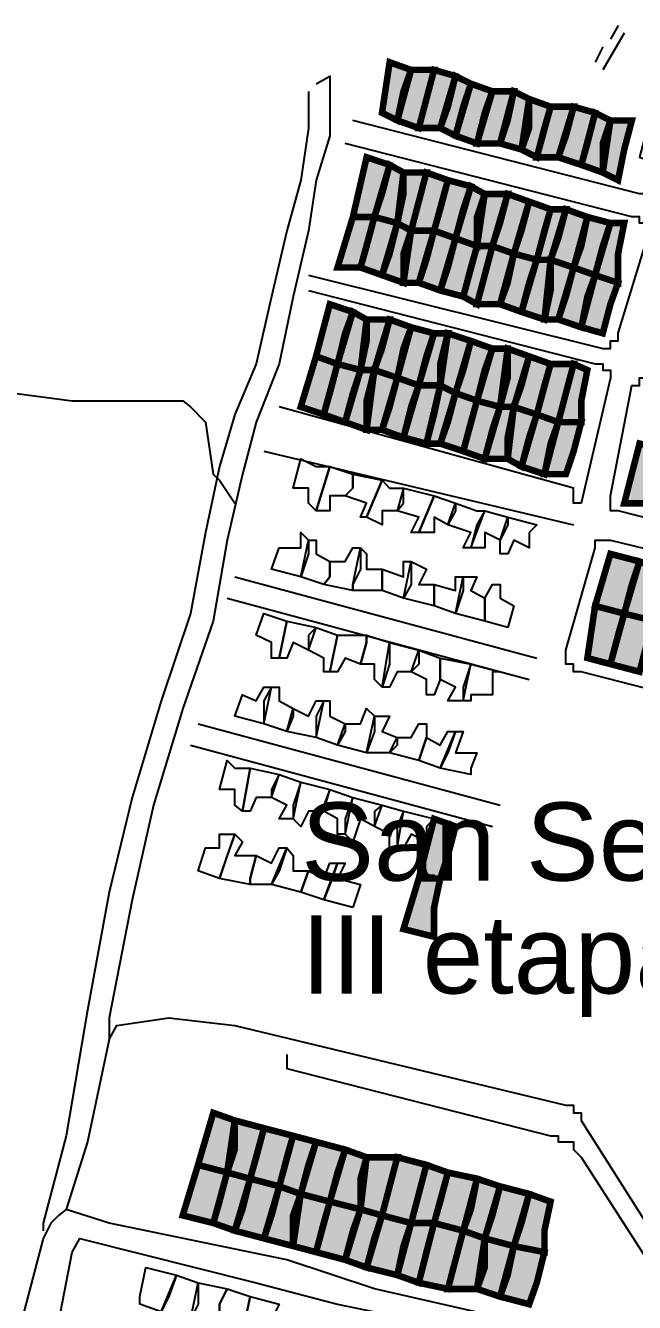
# Model space of a CAD drawing. Header units: millimetres. Extents: x -3588 to 75209, y -3737 to 38254.
# Drawn here: x 6299.4 to 6411.6, y 6677.6 to 6912.9 of the extents above; entities that cross this region are included whole.
import ezdxf

# ---------------------------------------------------------------- set-up
doc = ezdxf.new("R2010")
doc.units = ezdxf.units.MM
for name, color, linetype in [('H', 250, 'Continuous'), ('P', 253, 'Continuous'), ('T', 7, 'Continuous')]:
    doc.layers.add(name, color=color, linetype=linetype)

msp = doc.modelspace()

# ---------------------------------------------------------------- hatches: boundary and pattern name
at = {"layer": 'H', "linetype": 'Continuous'}
for points in [[(6370.722, 6904.75), (6367.889, 6895.147), (6365.073, 6896.556), (6366.481, 6906.158), (6370.722, 6904.75), (6370.722, 6904.75)], [(6374.659, 6904.75), (6371.842, 6894.027), (6367.889, 6895.147), (6370.722, 6904.75), (6374.659, 6904.75), (6374.659, 6904.75)], [(6378.612, 6903.341), (6376.083, 6894.027), (6371.842, 6894.027), (6374.659, 6904.75), (6378.612, 6903.341), (6378.612, 6903.341)], [(6381.445, 6901.917), (6378.612, 6892.603), (6376.083, 6894.027), (6378.612, 6903.341), (6381.445, 6901.917), (6381.445, 6901.917)], [(6385.397, 6900.797), (6382.853, 6891.195), (6378.612, 6892.603), (6381.445, 6901.917), (6385.397, 6900.797), (6385.397, 6900.797)], [(6389.622, 6900.797), (6386.806, 6891.195), (6382.853, 6891.195), (6385.397, 6900.797), (6389.622, 6900.797), (6389.622, 6900.797)], [(6392.167, 6899.388), (6391.047, 6889.786), (6386.806, 6891.195), (6389.622, 6900.797), (6392.167, 6899.388), (6392.167, 6899.388)], [(6396.408, 6897.964), (6393.575, 6888.378), (6391.047, 6889.786), (6392.167, 6899.388), (6396.408, 6897.964), (6396.408, 6897.964)], [(6400.361, 6897.964), (6397.816, 6888.378), (6393.575, 6888.378), (6396.408, 6897.964), (6400.361, 6897.964), (6400.361, 6897.964)], [(6404.586, 6896.556), (6401.769, 6887.242), (6397.816, 6888.378), (6400.361, 6897.964), (6404.586, 6896.556), (6404.586, 6896.556)], [(6407.13, 6895.147), (6405.722, 6885.833), (6401.769, 6887.242), (6404.586, 6896.556), (6407.13, 6895.147), (6407.13, 6895.147)], [(6411.371, 6895.147), (6408.539, 6884.425), (6405.722, 6885.833), (6407.13, 6895.147), (6411.371, 6895.147), (6411.371, 6895.147)], [(6366.481, 6887.242), (6363.936, 6877.639), (6359.711, 6877.639), (6362.528, 6888.378), (6366.481, 6887.242), (6366.481, 6887.242)], [(6369.298, 6885.833), (6367.889, 6876.231), (6363.936, 6877.639), (6366.481, 6887.242), (6369.298, 6885.833), (6369.298, 6885.833)], [(6373.251, 6885.833), (6370.722, 6874.823), (6367.889, 6876.231), (6369.298, 6885.833), (6373.251, 6885.833), (6373.251, 6885.833)], [(6377.492, 6884.425), (6374.659, 6874.823), (6370.722, 6874.823), (6373.251, 6885.833), (6377.492, 6884.425), (6377.492, 6884.425)], [(6381.445, 6883.017), (6378.612, 6873.703), (6374.659, 6874.823), (6377.492, 6884.425), (6381.445, 6883.017), (6381.445, 6883.017)], [(6384.261, 6881.592), (6382.853, 6872.278), (6378.612, 6873.703), (6381.445, 6883.017), (6384.261, 6881.592), (6384.261, 6881.592)], [(6388.214, 6881.592), (6385.397, 6872.278), (6382.853, 6872.278), (6384.261, 6881.592), (6388.214, 6881.592), (6388.214, 6881.592)], [(6392.167, 6880.472), (6389.622, 6870.87), (6385.397, 6872.278), (6388.214, 6881.592), (6392.167, 6880.472), (6392.167, 6880.472)], [(6396.408, 6879.064), (6393.575, 6869.462), (6389.622, 6870.87), (6392.167, 6880.472), (6396.408, 6879.064), (6396.408, 6879.064)], [(6398.937, 6879.064), (6396.408, 6869.462), (6393.575, 6869.462), (6396.408, 6879.064), (6398.937, 6879.064), (6398.937, 6879.064)], [(6403.178, 6877.639), (6400.361, 6868.053), (6396.408, 6869.462), (6398.937, 6879.064), (6403.178, 6877.639), (6403.178, 6877.639)], [(6363.936, 6877.639), (6361.12, 6868.053), (6357.167, 6868.053), (6359.711, 6877.639), (6363.936, 6877.639), (6363.936, 6877.639)], [(6367.889, 6876.231), (6365.073, 6866.917), (6361.12, 6868.053), (6363.936, 6877.639), (6367.889, 6876.231), (6367.889, 6876.231)], [(6370.722, 6874.823), (6369.298, 6865.509), (6365.073, 6866.917), (6367.889, 6876.231), (6370.722, 6874.823), (6370.722, 6874.823)], [(6407.13, 6876.231), (6404.586, 6866.917), (6400.361, 6868.053), (6403.178, 6877.639), (6407.13, 6876.231), (6407.13, 6876.231)], [(6409.947, 6876.231), (6408.539, 6865.509), (6404.586, 6866.917), (6407.13, 6876.231), (6409.947, 6876.231), (6409.947, 6876.231)], [(6374.659, 6874.823), (6371.842, 6865.509), (6369.298, 6865.509), (6370.722, 6874.823), (6374.659, 6874.823), (6374.659, 6874.823)], [(6378.612, 6873.703), (6376.083, 6864.1), (6371.842, 6865.509), (6374.659, 6874.823), (6378.612, 6873.703), (6378.612, 6873.703)], [(6382.853, 6872.278), (6380.036, 6862.692), (6376.083, 6864.1), (6378.612, 6873.703), (6382.853, 6872.278), (6382.853, 6872.278)], [(6385.397, 6872.278), (6382.853, 6861.268), (6380.036, 6862.692), (6382.853, 6872.278), (6385.397, 6872.278), (6385.397, 6872.278)], [(6389.622, 6870.87), (6386.806, 6861.268), (6382.853, 6861.268), (6385.397, 6872.278), (6389.622, 6870.87), (6389.622, 6870.87)], [(6393.575, 6869.462), (6391.047, 6860.147), (6386.806, 6861.268), (6389.622, 6870.87), (6393.575, 6869.462), (6393.575, 6869.462)], [(6396.408, 6869.462), (6394.984, 6858.739), (6391.047, 6860.147), (6393.575, 6869.462), (6396.408, 6869.462), (6396.408, 6869.462)], [(6400.361, 6868.053), (6397.816, 6858.739), (6394.984, 6858.739), (6396.408, 6869.462), (6400.361, 6868.053), (6400.361, 6868.053)], [(6404.586, 6866.917), (6401.769, 6857.315), (6397.816, 6858.739), (6400.361, 6868.053), (6404.586, 6866.917), (6404.586, 6866.917)], [(6408.539, 6865.509), (6405.722, 6855.906), (6401.769, 6857.315), (6404.586, 6866.917), (6408.539, 6865.509), (6408.539, 6865.509)], [(6359.711, 6860.147), (6357.167, 6850.545), (6352.926, 6851.953), (6355.759, 6861.268), (6359.711, 6860.147), (6359.711, 6860.147)], [(6362.528, 6858.739), (6361.12, 6849.137), (6357.167, 6850.545), (6359.711, 6860.147), (6362.528, 6858.739), (6362.528, 6858.739)], [(6366.481, 6858.739), (6363.936, 6849.137), (6361.12, 6849.137), (6362.528, 6858.739), (6366.481, 6858.739), (6366.481, 6858.739)], [(6370.722, 6857.315), (6367.889, 6847.728), (6363.936, 6849.137), (6366.481, 6858.739), (6370.722, 6857.315), (6370.722, 6857.315)], [(6374.659, 6855.906), (6371.842, 6846.592), (6367.889, 6847.728), (6370.722, 6857.315), (6374.659, 6855.906), (6374.659, 6855.906)], [(6377.492, 6855.906), (6376.083, 6846.592), (6371.842, 6846.592), (6374.659, 6855.906), (6377.492, 6855.906), (6377.492, 6855.906)], [(6381.445, 6854.498), (6378.612, 6845.184), (6376.083, 6846.592), (6377.492, 6855.906), (6381.445, 6854.498), (6381.445, 6854.498)], [(6385.397, 6853.378), (6382.853, 6843.776), (6378.612, 6845.184), (6381.445, 6854.498), (6385.397, 6853.378), (6385.397, 6853.378)], [(6357.167, 6850.545), (6354.334, 6840.943), (6350.397, 6842.367), (6352.926, 6851.953), (6357.167, 6850.545), (6357.167, 6850.545)], [(6388.214, 6853.378), (6386.806, 6842.367), (6382.853, 6843.776), (6385.397, 6853.378), (6388.214, 6853.378), (6388.214, 6853.378)], [(6392.167, 6851.953), (6389.622, 6842.367), (6386.806, 6842.367), (6388.214, 6853.378), (6392.167, 6851.953), (6392.167, 6851.953)], [(6396.408, 6850.545), (6393.575, 6840.943), (6389.622, 6842.367), (6392.167, 6851.953), (6396.408, 6850.545), (6396.408, 6850.545)], [(6361.12, 6849.137), (6358.287, 6839.823), (6354.334, 6840.943), (6357.167, 6850.545), (6361.12, 6849.137), (6361.12, 6849.137)], [(6400.361, 6850.545), (6397.816, 6839.823), (6393.575, 6840.943), (6396.408, 6850.545), (6400.361, 6850.545), (6400.361, 6850.545)], [(6403.178, 6849.137), (6401.769, 6839.823), (6397.816, 6839.823), (6400.361, 6850.545), (6403.178, 6849.137), (6403.178, 6849.137)], [(6363.936, 6849.137), (6362.528, 6838.414), (6358.287, 6839.823), (6361.12, 6849.137), (6363.936, 6849.137), (6363.936, 6849.137)], [(6367.889, 6847.728), (6365.073, 6838.414), (6362.528, 6838.414), (6363.936, 6849.137), (6367.889, 6847.728), (6367.889, 6847.728)], [(6371.842, 6846.592), (6369.298, 6836.99), (6365.073, 6838.414), (6367.889, 6847.728), (6371.842, 6846.592), (6371.842, 6846.592)], [(6376.083, 6846.592), (6373.251, 6835.582), (6369.298, 6836.99), (6371.842, 6846.592), (6376.083, 6846.592), (6376.083, 6846.592)], [(6378.612, 6845.184), (6376.083, 6835.582), (6373.251, 6835.582), (6376.083, 6846.592), (6378.612, 6845.184), (6378.612, 6845.184)], [(6382.853, 6843.776), (6380.036, 6834.173), (6376.083, 6835.582), (6378.612, 6845.184), (6382.853, 6843.776), (6382.853, 6843.776)], [(6386.806, 6842.367), (6384.261, 6833.053), (6380.036, 6834.173), (6382.853, 6843.776), (6386.806, 6842.367), (6386.806, 6842.367)], [(6389.622, 6842.367), (6388.214, 6833.053), (6384.261, 6833.053), (6386.806, 6842.367), (6389.622, 6842.367), (6389.622, 6842.367)], [(6393.575, 6840.943), (6391.047, 6831.629), (6388.214, 6833.053), (6389.622, 6842.367), (6393.575, 6840.943), (6393.575, 6840.943)], [(6397.816, 6839.823), (6394.984, 6830.22), (6391.047, 6831.629), (6393.575, 6840.943), (6397.816, 6839.823), (6397.816, 6839.823)], [(6401.769, 6839.823), (6398.937, 6830.22), (6394.984, 6830.22), (6397.816, 6839.823), (6401.769, 6839.823), (6401.769, 6839.823)], [(6418.141, 6834.173), (6415.308, 6824.859), (6409.947, 6824.859), (6412.492, 6835.582), (6418.141, 6834.173), (6418.141, 6834.173)], [(6412.492, 6813.849), (6409.947, 6804.534), (6404.586, 6805.943), (6407.13, 6815.257), (6412.492, 6813.849), (6412.492, 6813.849)], [(6416.733, 6812.728), (6415.308, 6803.126), (6409.947, 6804.534), (6412.492, 6813.849), (6416.733, 6812.728), (6416.733, 6812.728)], [(6409.947, 6804.534), (6407.13, 6794.932), (6403.178, 6796.341), (6404.586, 6805.943), (6409.947, 6804.534), (6409.947, 6804.534)], [(6415.308, 6803.126), (6412.492, 6793.524), (6407.13, 6794.932), (6409.947, 6804.534), (6415.308, 6803.126), (6415.308, 6803.126)], [(6378.612, 6765.293), (6376.083, 6755.691), (6371.842, 6755.691), (6374.659, 6766.43), (6378.612, 6765.293), (6378.612, 6765.293)], [(6376.083, 6755.691), (6374.659, 6744.969), (6369.298, 6746.105), (6371.842, 6755.691), (6376.083, 6755.691), (6376.083, 6755.691)], [(6337.962, 6711.105), (6336.842, 6701.503), (6331.193, 6702.911), (6334.01, 6712.225), (6337.962, 6711.105), (6337.962, 6711.105)], [(6343.612, 6709.68), (6340.795, 6700.094), (6336.842, 6701.503), (6337.962, 6711.105), (6343.612, 6709.68), (6343.612, 6709.68)], [(6348.973, 6708.272), (6346.156, 6698.67), (6340.795, 6700.094), (6343.612, 6709.68), (6348.973, 6708.272), (6348.973, 6708.272)], [(6352.926, 6706.864), (6350.397, 6697.55), (6346.156, 6698.67), (6348.973, 6708.272), (6352.926, 6706.864), (6352.926, 6706.864)], [(6358.287, 6705.455), (6355.759, 6696.141), (6350.397, 6697.55), (6352.926, 6706.864), (6358.287, 6705.455), (6358.287, 6705.455)], [(6362.528, 6704.319), (6361.12, 6694.717), (6355.759, 6696.141), (6358.287, 6705.455), (6362.528, 6704.319), (6362.528, 6704.319)], [(6367.889, 6704.319), (6365.073, 6693.309), (6361.12, 6694.717), (6362.528, 6704.319), (6367.889, 6704.319), (6367.889, 6704.319)], [(6373.251, 6702.911), (6370.722, 6691.9), (6365.073, 6693.309), (6367.889, 6704.319), (6373.251, 6702.911), (6373.251, 6702.911)], [(6336.842, 6701.503), (6334.01, 6691.9), (6328.648, 6693.309), (6331.193, 6702.911), (6336.842, 6701.503), (6336.842, 6701.503)], [(6340.795, 6700.094), (6337.962, 6690.78), (6334.01, 6691.9), (6336.842, 6701.503), (6340.795, 6700.094), (6340.795, 6700.094)], [(6377.492, 6701.503), (6374.659, 6691.9), (6370.722, 6691.9), (6373.251, 6702.911), (6377.492, 6701.503), (6377.492, 6701.503)], [(6382.853, 6700.094), (6380.036, 6690.78), (6374.659, 6691.9), (6377.492, 6701.503), (6382.853, 6700.094), (6382.853, 6700.094)], [(6346.156, 6698.67), (6343.612, 6689.356), (6337.962, 6690.78), (6340.795, 6700.094), (6346.156, 6698.67), (6346.156, 6698.67)], [(6386.806, 6698.67), (6384.261, 6689.356), (6380.036, 6690.78), (6382.853, 6700.094), (6386.806, 6698.67), (6386.806, 6698.67)], [(6350.397, 6697.55), (6348.973, 6687.947), (6343.612, 6689.356), (6346.156, 6698.67), (6350.397, 6697.55), (6350.397, 6697.55)], [(6355.759, 6696.141), (6352.926, 6686.539), (6348.973, 6687.947), (6350.397, 6697.55), (6355.759, 6696.141), (6355.759, 6696.141)], [(6392.167, 6697.55), (6389.622, 6687.947), (6384.261, 6689.356), (6386.806, 6698.67), (6392.167, 6697.55), (6392.167, 6697.55)], [(6396.408, 6696.141), (6394.984, 6686.539), (6389.622, 6687.947), (6392.167, 6697.55), (6396.408, 6696.141), (6396.408, 6696.141)], [(6361.12, 6694.717), (6358.287, 6685.131), (6352.926, 6686.539), (6355.759, 6696.141), (6361.12, 6694.717), (6361.12, 6694.717)], [(6365.073, 6693.309), (6362.528, 6683.994), (6358.287, 6685.131), (6361.12, 6694.717), (6365.073, 6693.309), (6365.073, 6693.309)], [(6370.722, 6691.9), (6367.889, 6682.586), (6362.528, 6683.994), (6365.073, 6693.309), (6370.722, 6691.9), (6370.722, 6691.9)], [(6374.659, 6691.9), (6371.842, 6681.178), (6367.889, 6682.586), (6370.722, 6691.9), (6374.659, 6691.9), (6374.659, 6691.9)], [(6380.036, 6690.78), (6377.492, 6679.77), (6371.842, 6681.178), (6374.659, 6691.9), (6380.036, 6690.78), (6380.036, 6690.78)], [(6384.261, 6689.356), (6382.853, 6679.77), (6377.492, 6679.77), (6380.036, 6690.78), (6384.261, 6689.356), (6384.261, 6689.356)], [(6389.622, 6687.947), (6386.806, 6678.345), (6382.853, 6679.77), (6384.261, 6689.356), (6389.622, 6687.947), (6389.622, 6687.947)], [(6394.984, 6686.539), (6392.167, 6677.225), (6386.806, 6678.345), (6389.622, 6687.947), (6394.984, 6686.539), (6394.984, 6686.539)]]:
    msp.add_hatch(color=256, dxfattribs=at).paths.add_polyline_path(points)

# ---------------------------------------------------------------- linework, layer by layer
at = {"layer": 'P'}
for points in [[(6409.675, 6911.519), (6405.722, 6904.75)], [(6408.539, 6912.928), (6407.13, 6910.399)], [(6405.722, 6908.975), (6404.314, 6906.158)], [(6352.926, 6902.205), (6355.47, 6903.613), (6355.47, 6899.388), (6355.47, 6892.603), (6352.926, 6884.425), (6351.518, 6875.111), (6348.701, 6862.964), (6346.156, 6850.545), (6341.915, 6839.823), (6339.387, 6830.22), (6336.554, 6818.09), (6334.01, 6803.126), (6328.376, 6787.026), (6323.015, 6769.246), (6319.062, 6751.754), (6314.821, 6730.005), (6314.821, 6726.052)], [(6351.518, 6900.797), (6351.518, 6899.388), (6351.518, 6894.027), (6350.109, 6884.425), (6347.565, 6875.111), (6344.748, 6862.964), (6341.915, 6850.545), (6337.962, 6841.231), (6335.146, 6831.629), (6332.601, 6819.498), (6329.785, 6804.534), (6324.423, 6788.451), (6319.062, 6770.655), (6314.821, 6753.163), (6310.868, 6731.43), (6306.915, 6708.272), (6302.69, 6692.188), (6302.69, 6690.78)], [(6413.9, 6894.027), (6412.492, 6888.65), (6416.445, 6887.242), (6416.445, 6884.425), (6416.445, 6883.289), (6415.308, 6883.289), (6415.308, 6881.88), (6413.9, 6881.88), (6412.492, 6881.88), (6359.711, 6895.436)], [(6351.518, 6866.917), (6405.722, 6853.378), (6407.13, 6853.378), (6407.13, 6854.786), (6408.539, 6854.786), (6408.539, 6856.194), (6413.9, 6873.703), (6413.9, 6875.111), (6413.9, 6876.519), (6412.492, 6876.519), (6412.492, 6877.639), (6411.083, 6877.639), (6358.287, 6891.195)], [(6351.518, 6864.1), (6404.314, 6850.545), (6405.722, 6850.545), (6405.722, 6849.425), (6407.13, 6849.425), (6407.13, 6848.001), (6401.769, 6824.859), (6400.361, 6824.859), (6400.361, 6826.268), (6400.361, 6827.676), (6346.156, 6842.639)], [(6520.885, 6795.22), (6519.477, 6795.22), (6408.539, 6823.451), (6407.13, 6823.451), (6407.13, 6824.859), (6407.13, 6826.268), (6411.083, 6846.592), (6412.492, 6846.592), (6412.492, 6848.001), (6413.9, 6848.001), (6415.308, 6848.001), (6526.262, 6820.906), (6526.262, 6819.498), (6527.67, 6819.498), (6529.079, 6818.09), (6529.079, 6816.665), (6523.718, 6797.765), (6523.718, 6796.341), (6522.309, 6796.341), (6522.309, 6795.22), (6520.885, 6795.22)], [(6285.182, 6846.592), (6297.313, 6845.184), (6308.051, 6843.776), (6328.376, 6843.776), (6329.785, 6842.639), (6332.601, 6839.823), (6334.01, 6830.22), (6335.146, 6829.1), (6337.962, 6824.859)], [(6343.34, 6834.461), (6400.361, 6820.906)], [(6352.926, 6831.629), (6355.47, 6831.629), (6352.926, 6823.451), (6351.518, 6824.859), (6351.518, 6827.676), (6348.701, 6827.676), (6350.109, 6833.053), (6352.926, 6831.629)], [(6359.711, 6827.676), (6358.287, 6826.268), (6355.47, 6826.268), (6355.47, 6823.451), (6352.926, 6823.451), (6355.47, 6831.629), (6359.711, 6830.22), (6359.711, 6827.676)], [(6359.711, 6827.676), (6359.711, 6830.22), (6365.073, 6829.1), (6362.24, 6822.315), (6361.12, 6822.315), (6362.24, 6824.859), (6358.287, 6826.268), (6359.711, 6827.676)], [(6366.481, 6827.676), (6369.026, 6827.676), (6367.889, 6823.451), (6365.073, 6823.451), (6365.073, 6820.906), (6362.24, 6822.315), (6365.073, 6829.1), (6366.481, 6827.676)], [(6369.026, 6824.859), (6369.026, 6827.676), (6374.659, 6826.268), (6371.842, 6819.498), (6370.434, 6819.498), (6371.842, 6822.315), (6367.889, 6823.451), (6369.026, 6824.859)], [(6378.612, 6823.451), (6377.204, 6820.906), (6374.659, 6822.315), (6374.659, 6819.498), (6371.842, 6819.498), (6374.659, 6826.268), (6378.612, 6824.859), (6378.612, 6823.451)], [(6382.565, 6820.906), (6381.445, 6816.665), (6380.036, 6816.665), (6381.445, 6819.498), (6377.204, 6820.906), (6378.612, 6824.859), (6382.565, 6823.451), (6383.989, 6823.451), (6382.565, 6820.906)], [(6388.214, 6820.906), (6386.806, 6818.09), (6383.989, 6819.498), (6383.989, 6816.665), (6381.445, 6816.665), (6383.989, 6823.451), (6388.214, 6822.315), (6388.214, 6820.906)], [(6392.167, 6819.498), (6392.167, 6816.665), (6389.35, 6818.09), (6388.214, 6815.545), (6386.806, 6815.545), (6386.806, 6818.09), (6388.214, 6822.315), (6393.575, 6820.906), (6392.167, 6819.498)], [(6351.518, 6815.545), (6350.109, 6811.304), (6344.748, 6812.728), (6346.156, 6816.665), (6350.109, 6816.665), (6350.109, 6819.498), (6351.518, 6818.09), (6351.518, 6815.545)], [(6354.334, 6809.896), (6350.109, 6811.304), (6351.518, 6818.09), (6352.926, 6818.09), (6352.926, 6815.545), (6355.47, 6814.137), (6355.47, 6811.304), (6354.334, 6809.896)], [(6361.12, 6812.728), (6359.711, 6809.896), (6359.711, 6808.775), (6354.334, 6809.896), (6355.47, 6811.304), (6355.47, 6814.137), (6358.287, 6814.137), (6359.711, 6816.665), (6361.12, 6816.665), (6361.12, 6812.728)], [(6365.073, 6808.775), (6359.711, 6808.775), (6359.711, 6809.896), (6361.12, 6816.665), (6362.24, 6815.545), (6362.24, 6812.728), (6365.073, 6812.728), (6365.073, 6808.775)], [(6462.743, 6804.534), (6518.068, 6789.571), (6519.477, 6789.571), (6520.885, 6789.571), (6520.885, 6788.451), (6520.885, 6787.026), (6516.932, 6768.126), (6515.524, 6768.126), (6515.524, 6766.702), (6514.115, 6766.702), (6514.115, 6765.293), (6512.707, 6765.293), (6401.769, 6793.812), (6400.361, 6793.812), (6400.361, 6795.22), (6398.937, 6795.22), (6398.937, 6796.341), (6398.937, 6797.765), (6404.314, 6816.665), (6404.314, 6818.09), (6405.722, 6818.09), (6407.13, 6818.09), (6462.743, 6804.534)], [(6370.434, 6809.896), (6369.026, 6807.351), (6365.073, 6808.775), (6365.073, 6812.728), (6369.026, 6811.304), (6369.026, 6814.137), (6370.434, 6814.137), (6370.434, 6809.896)], [(6374.659, 6805.943), (6369.026, 6807.351), (6370.434, 6814.137), (6373.251, 6812.728), (6371.842, 6809.896), (6374.659, 6809.896), (6374.659, 6805.943)], [(6337.962, 6811.304), (6393.575, 6796.341)], [(6380.036, 6808.775), (6378.612, 6804.534), (6374.659, 6805.943), (6374.659, 6809.896), (6378.612, 6808.775), (6378.612, 6811.304), (6380.036, 6811.304), (6380.036, 6808.775)], [(6383.989, 6803.126), (6378.612, 6804.534), (6380.036, 6811.304), (6382.565, 6811.304), (6381.445, 6808.775), (6383.989, 6807.351), (6383.989, 6803.126)], [(6388.214, 6801.99), (6383.989, 6803.126), (6383.989, 6807.351), (6385.397, 6809.896), (6386.806, 6809.896), (6386.806, 6807.351), (6389.35, 6805.943), (6388.214, 6801.99)], [(6336.554, 6807.351), (6392.167, 6792.404)], [(6347.565, 6803.126), (6346.156, 6796.341), (6344.748, 6796.341), (6344.748, 6799.173), (6341.915, 6800.582), (6343.34, 6804.534), (6347.565, 6803.126)], [(6351.518, 6800.582), (6351.518, 6797.765), (6348.701, 6799.173), (6347.565, 6796.341), (6346.156, 6796.341), (6347.565, 6803.126), (6352.926, 6801.99), (6351.518, 6800.582)], [(6356.879, 6800.582), (6355.47, 6793.812), (6354.334, 6793.812), (6354.334, 6796.341), (6351.518, 6797.765), (6352.926, 6801.99), (6356.879, 6800.582)], [(6362.24, 6799.173), (6361.12, 6795.22), (6358.287, 6796.341), (6356.879, 6793.812), (6355.47, 6793.812), (6356.879, 6800.582), (6362.24, 6800.582), (6362.24, 6799.173)], [(6366.481, 6795.22), (6365.073, 6790.979), (6363.664, 6792.404), (6363.664, 6795.22), (6361.12, 6795.22), (6362.24, 6799.173), (6362.24, 6800.582), (6366.481, 6799.173), (6366.481, 6795.22)], [(6371.842, 6795.22), (6370.434, 6793.812), (6367.889, 6793.812), (6366.481, 6790.979), (6365.073, 6790.979), (6366.481, 6799.173), (6371.842, 6797.765), (6371.842, 6795.22)], [(6375.795, 6792.404), (6374.659, 6789.571), (6373.251, 6789.571), (6373.251, 6792.404), (6370.434, 6793.812), (6371.842, 6797.765), (6375.795, 6796.341), (6375.795, 6792.404)], [(6380.036, 6790.979), (6380.036, 6788.451), (6377.204, 6788.451), (6378.612, 6790.979), (6375.795, 6792.404), (6375.795, 6796.341), (6381.445, 6795.22), (6380.036, 6790.979)], [(6385.397, 6792.404), (6385.397, 6789.571), (6381.445, 6789.571), (6381.445, 6788.451), (6380.036, 6788.451), (6381.445, 6795.22), (6386.806, 6793.812), (6385.397, 6793.812), (6385.397, 6792.404)], [(6343.34, 6788.451), (6343.34, 6784.21), (6337.962, 6785.618), (6339.387, 6789.571), (6341.915, 6788.451), (6343.34, 6790.979), (6344.748, 6790.979), (6343.34, 6788.451)], [(6348.701, 6785.618), (6347.565, 6782.801), (6343.34, 6784.21), (6344.748, 6790.979), (6346.156, 6790.979), (6346.156, 6788.451), (6348.701, 6787.026), (6348.701, 6785.618)], [(6352.926, 6785.618), (6352.926, 6781.665), (6347.565, 6782.801), (6348.701, 6787.026), (6351.518, 6785.618), (6352.926, 6788.451), (6354.334, 6788.451), (6352.926, 6785.618)], [(6358.287, 6782.801), (6356.879, 6780.257), (6352.926, 6781.665), (6354.334, 6788.451), (6355.47, 6788.451), (6355.47, 6785.618), (6358.287, 6784.21), (6358.287, 6782.801)], [(6363.664, 6782.801), (6362.24, 6778.849), (6356.879, 6780.257), (6358.287, 6784.21), (6361.12, 6784.21), (6362.24, 6787.026), (6363.664, 6785.618), (6363.664, 6782.801)], [(6331.193, 6784.21), (6386.806, 6769.246)], [(6367.889, 6780.257), (6366.481, 6778.849), (6362.24, 6778.849), (6363.664, 6785.618), (6366.481, 6785.618), (6365.073, 6782.801), (6367.889, 6781.665), (6367.889, 6780.257)], [(6373.251, 6782.801), (6373.251, 6781.665), (6371.842, 6777.44), (6366.481, 6778.849), (6367.889, 6781.665), (6370.434, 6781.665), (6371.842, 6784.21), (6373.251, 6784.21), (6373.251, 6782.801)], [(6377.204, 6778.849), (6375.795, 6776.016), (6371.842, 6777.44), (6373.251, 6781.665), (6375.795, 6780.257), (6377.204, 6782.801), (6378.612, 6782.801), (6377.204, 6778.849)], [(6381.445, 6776.016), (6381.445, 6774.896), (6375.795, 6776.016), (6378.612, 6782.801), (6380.036, 6782.801), (6378.612, 6778.849), (6382.565, 6778.849), (6381.445, 6776.016)], [(6329.785, 6780.257), (6385.397, 6765.293)], [(6337.962, 6776.016), (6340.795, 6776.016), (6339.387, 6768.126), (6337.962, 6769.246), (6337.962, 6772.079), (6335.146, 6772.079), (6336.554, 6777.44), (6337.962, 6776.016)], [(6344.748, 6772.079), (6344.748, 6770.655), (6341.915, 6770.655), (6340.795, 6768.126), (6339.387, 6768.126), (6340.795, 6776.016), (6346.156, 6774.896), (6344.748, 6772.079)], [(6348.701, 6769.246), (6348.701, 6766.702), (6346.156, 6766.702), (6347.565, 6769.246), (6344.748, 6770.655), (6346.156, 6774.896), (6350.109, 6773.487), (6348.701, 6769.246)], [(6354.334, 6769.246), (6354.334, 6768.126), (6351.518, 6768.126), (6350.109, 6765.293), (6348.701, 6766.702), (6350.109, 6773.487), (6355.47, 6772.079), (6354.334, 6769.246)], [(6358.287, 6766.702), (6358.287, 6763.885), (6356.879, 6763.885), (6356.879, 6766.702), (6354.334, 6768.126), (6355.47, 6772.079), (6359.711, 6770.655), (6358.287, 6766.702)], [(6363.664, 6768.126), (6363.664, 6765.293), (6361.12, 6766.702), (6359.711, 6762.477), (6358.287, 6763.885), (6359.711, 6770.655), (6365.073, 6769.246), (6363.664, 6768.126)], [(6367.889, 6765.293), (6367.889, 6761.34), (6366.481, 6761.34), (6366.481, 6763.885), (6363.664, 6765.293), (6365.073, 6769.246), (6369.026, 6768.126), (6367.889, 6765.293)], [(6373.251, 6765.293), (6373.251, 6762.477), (6370.434, 6763.885), (6369.026, 6761.34), (6367.889, 6761.34), (6369.026, 6768.126), (6374.659, 6766.702), (6373.251, 6765.293)], [(6336.554, 6759.932), (6335.146, 6755.691), (6331.193, 6757.115), (6332.601, 6761.34), (6335.146, 6761.34), (6335.146, 6763.885), (6337.962, 6763.885), (6336.554, 6759.932)], [(6340.795, 6755.691), (6340.795, 6754.571), (6335.146, 6755.691), (6337.962, 6763.885), (6339.387, 6762.477), (6337.962, 6759.932), (6341.915, 6759.932), (6340.795, 6755.691)], [(6346.156, 6757.115), (6344.748, 6754.571), (6340.795, 6754.571), (6340.795, 6755.691), (6341.915, 6759.932), (6344.748, 6758.524), (6346.156, 6761.34), (6347.565, 6761.34), (6346.156, 6757.115)], [(6350.109, 6753.163), (6344.748, 6754.571), (6347.565, 6761.34), (6348.701, 6759.932), (6348.701, 6757.115), (6351.518, 6757.115), (6350.109, 6753.163)], [(6355.47, 6754.571), (6354.334, 6751.754), (6350.109, 6753.163), (6351.518, 6757.115), (6354.334, 6755.691), (6355.47, 6758.524), (6356.879, 6758.524), (6355.47, 6754.571)], [(6359.711, 6750.33), (6354.334, 6751.754), (6356.879, 6758.524), (6358.287, 6758.524), (6356.879, 6755.691), (6361.12, 6754.571), (6359.711, 6750.33)], [(6314.821, 6726.052), (6316.229, 6728.597), (6325.832, 6730.005), (6337.962, 6728.597), (6398.937, 6713.921), (6400.361, 6713.921), (6400.361, 6712.513), (6401.769, 6712.513), (6401.769, 6711.105), (6416.445, 6687.947)], [(6314.821, 6726.052), (6316.229, 6728.597), (6325.832, 6730.005), (6337.962, 6728.597), (6398.937, 6713.921), (6400.361, 6713.921), (6400.361, 6712.513), (6401.769, 6712.513), (6401.769, 6711.105), (6416.445, 6687.947)], [(6314.821, 6726.052), (6310.868, 6707.152), (6306.915, 6694.717)], [(6347.565, 6723.236), (6347.565, 6720.691), (6396.12, 6708.272), (6397.528, 6708.272), (6397.528, 6707.152), (6398.937, 6707.152), (6400.361, 6707.152), (6400.361, 6705.728), (6401.769, 6704.319), (6426.047, 6666.502)], [(6426.047, 6665.078), (6422.094, 6666.502), (6411.083, 6669.031), (6393.575, 6673.272), (6363.664, 6680.042), (6347.565, 6685.403), (6314.821, 6692.188), (6306.915, 6694.717), (6305.507, 6693.597), (6304.099, 6692.188), (6302.69, 6689.356), (6297.313, 6669.031), (6291.952, 6648.706), (6283.774, 6612.298), (6279.821, 6595.926), (6275.58, 6580.963), (6274.172, 6574.193), (6271.627, 6563.455), (6270.219, 6559.23)], [(6356.879, 6652.947), (6332.601, 6658.309), (6305.507, 6665.078), (6304.099, 6665.078), (6304.099, 6666.502), (6308.051, 6686.827), (6309.46, 6689.356), (6341.915, 6681.178), (6356.879, 6677.225), (6363.664, 6675.817), (6365.073, 6674.392), (6359.711, 6654.068), (6359.711, 6652.947), (6358.287, 6652.947), (6356.879, 6652.947)], [(6325.832, 6678.633), (6324.423, 6675.817), (6320.47, 6677.225), (6320.47, 6678.633), (6321.591, 6683.994), (6327.24, 6682.586), (6325.832, 6678.633)], [(6331.193, 6677.225), (6329.785, 6674.392), (6324.423, 6675.817), (6327.24, 6682.586), (6331.193, 6681.178), (6331.193, 6677.225)], [(6335.146, 6677.225), (6335.146, 6673.272), (6329.785, 6674.392), (6331.193, 6681.178), (6336.554, 6680.042), (6335.146, 6677.225)], [(6335.146, 6677.225), (6336.554, 6680.042), (6340.795, 6678.633), (6339.387, 6671.864), (6335.146, 6673.272), (6335.146, 6677.225)], [(6344.748, 6674.392), (6344.748, 6670.455), (6339.387, 6671.864), (6340.795, 6678.633), (6346.156, 6677.225), (6344.748, 6674.392)]]:
    msp.add_lwpolyline(points, dxfattribs=at)
at = {"layer": 'P', "const_width": 1.2}
for points in [[(6369.026, 6900.797), (6367.889, 6895.436), (6365.073, 6896.844), (6366.481, 6906.158), (6370.434, 6904.75), (6369.026, 6900.797)], [(6373.251, 6899.388), (6371.842, 6894.027), (6367.889, 6895.436), (6370.434, 6904.75), (6374.659, 6904.75), (6373.251, 6899.388)], [(6377.204, 6897.964), (6375.795, 6894.027), (6371.842, 6894.027), (6374.659, 6904.75), (6378.612, 6903.613), (6377.204, 6897.964)], [(6380.036, 6897.964), (6378.612, 6892.603), (6375.795, 6894.027), (6378.612, 6903.613), (6381.445, 6902.205), (6380.036, 6897.964)], [(6383.989, 6896.844), (6382.565, 6891.195), (6378.612, 6892.603), (6381.445, 6902.205), (6385.397, 6900.797), (6383.989, 6896.844)], [(6388.214, 6895.436), (6386.806, 6891.195), (6382.565, 6891.195), (6385.397, 6900.797), (6389.35, 6900.797), (6388.214, 6895.436)], [(6392.167, 6894.027), (6390.759, 6890.074), (6386.806, 6891.195), (6389.35, 6900.797), (6392.167, 6899.388), (6392.167, 6894.027)], [(6394.984, 6894.027), (6393.575, 6888.65), (6390.759, 6890.074), (6392.167, 6899.388), (6396.12, 6897.964), (6394.984, 6894.027)], [(6398.937, 6892.603), (6397.528, 6888.65), (6393.575, 6888.65), (6396.12, 6897.964), (6400.361, 6897.964), (6398.937, 6892.603)], [(6402.889, 6891.195), (6401.769, 6887.242), (6397.528, 6888.65), (6400.361, 6897.964), (6404.314, 6896.844), (6402.889, 6891.195)], [(6405.722, 6891.195), (6405.722, 6885.833), (6401.769, 6887.242), (6404.314, 6896.844), (6407.13, 6895.436), (6405.722, 6891.195)], [(6409.675, 6890.074), (6408.539, 6884.425), (6405.722, 6885.833), (6407.13, 6895.436), (6411.083, 6895.436), (6409.675, 6890.074)], [(6365.073, 6881.88), (6363.664, 6877.639), (6359.711, 6877.639), (6362.24, 6888.65), (6366.481, 6887.242), (6365.073, 6881.88)], [(6369.026, 6881.88), (6367.889, 6876.519), (6363.664, 6877.639), (6366.481, 6887.242), (6369.026, 6885.833), (6369.026, 6881.88)], [(6371.842, 6880.472), (6370.434, 6875.111), (6367.889, 6876.519), (6369.026, 6885.833), (6373.251, 6885.833), (6371.842, 6880.472)], [(6375.795, 6879.064), (6374.659, 6875.111), (6370.434, 6875.111), (6373.251, 6885.833), (6377.204, 6884.425), (6375.795, 6879.064)], [(6380.036, 6879.064), (6378.612, 6873.703), (6374.659, 6875.111), (6377.204, 6884.425), (6381.445, 6883.289), (6380.036, 6879.064)], [(6382.565, 6877.639), (6382.565, 6872.278), (6378.612, 6873.703), (6381.445, 6883.289), (6383.989, 6881.88), (6382.565, 6877.639)], [(6386.806, 6876.519), (6385.397, 6872.278), (6382.565, 6872.278), (6383.989, 6881.88), (6388.214, 6881.88), (6386.806, 6876.519)], [(6390.759, 6875.111), (6389.35, 6870.87), (6385.397, 6872.278), (6388.214, 6881.88), (6392.167, 6880.472), (6390.759, 6875.111)], [(6394.984, 6875.111), (6393.575, 6869.75), (6389.35, 6870.87), (6392.167, 6880.472), (6396.12, 6879.064), (6394.984, 6875.111)], [(6362.24, 6872.278), (6361.12, 6868.325), (6356.879, 6868.325), (6359.711, 6877.639), (6363.664, 6877.639), (6362.24, 6872.278)], [(6366.481, 6870.87), (6365.073, 6866.917), (6361.12, 6868.325), (6363.664, 6877.639), (6367.889, 6876.519), (6366.481, 6870.87)], [(6397.528, 6873.703), (6396.12, 6869.75), (6393.575, 6869.75), (6396.12, 6879.064), (6398.937, 6879.064), (6397.528, 6873.703)], [(6401.769, 6872.278), (6400.361, 6868.325), (6396.12, 6869.75), (6398.937, 6879.064), (6402.889, 6877.639), (6401.769, 6872.278)], [(6405.722, 6872.278), (6404.314, 6866.917), (6400.361, 6868.325), (6402.889, 6877.639), (6407.13, 6876.519), (6405.722, 6872.278)], [(6369.026, 6870.87), (6369.026, 6865.509), (6365.073, 6866.917), (6367.889, 6876.519), (6370.434, 6875.111), (6369.026, 6870.87)], [(6373.251, 6869.75), (6371.842, 6865.509), (6369.026, 6865.509), (6370.434, 6875.111), (6374.659, 6875.111), (6373.251, 6869.75)], [(6377.204, 6868.325), (6375.795, 6864.1), (6371.842, 6865.509), (6374.659, 6875.111), (6378.612, 6873.703), (6377.204, 6868.325)], [(6408.539, 6870.87), (6408.539, 6865.509), (6404.314, 6866.917), (6407.13, 6876.519), (6409.675, 6876.519), (6408.539, 6870.87)], [(6381.445, 6868.325), (6380.036, 6862.964), (6375.795, 6864.1), (6378.612, 6873.703), (6382.565, 6872.278), (6381.445, 6868.325)], [(6388.214, 6865.509), (6386.806, 6861.556), (6382.565, 6861.556), (6385.397, 6872.278), (6389.35, 6870.87), (6388.214, 6865.509)], [(6383.989, 6866.917), (6382.565, 6861.556), (6380.036, 6862.964), (6382.565, 6872.278), (6385.397, 6872.278), (6383.989, 6866.917)], [(6392.167, 6865.509), (6390.759, 6860.147), (6386.806, 6861.556), (6389.35, 6870.87), (6393.575, 6869.75), (6392.167, 6865.509)], [(6396.12, 6864.1), (6394.984, 6858.739), (6390.759, 6860.147), (6393.575, 6869.75), (6396.12, 6869.75), (6396.12, 6864.1)], [(6398.937, 6862.964), (6397.528, 6858.739), (6394.984, 6858.739), (6396.12, 6869.75), (6400.361, 6868.325), (6398.937, 6862.964)], [(6402.889, 6862.964), (6401.769, 6857.315), (6397.528, 6858.739), (6400.361, 6868.325), (6404.314, 6866.917), (6402.889, 6862.964)], [(6407.13, 6861.556), (6405.722, 6856.194), (6401.769, 6857.315), (6404.314, 6866.917), (6408.539, 6865.509), (6407.13, 6861.556)], [(6358.287, 6856.194), (6356.879, 6850.545), (6352.926, 6851.953), (6355.47, 6861.556), (6359.711, 6860.147), (6358.287, 6856.194)], [(6362.24, 6854.786), (6361.12, 6849.425), (6356.879, 6850.545), (6359.711, 6860.147), (6362.24, 6858.739), (6362.24, 6854.786)], [(6365.073, 6853.378), (6363.664, 6849.425), (6361.12, 6849.425), (6362.24, 6858.739), (6366.481, 6858.739), (6365.073, 6853.378)], [(6369.026, 6853.378), (6367.889, 6848.001), (6363.664, 6849.425), (6366.481, 6858.739), (6370.434, 6857.315), (6369.026, 6853.378)], [(6373.251, 6851.953), (6371.842, 6846.592), (6367.889, 6848.001), (6370.434, 6857.315), (6374.659, 6856.194), (6373.251, 6851.953)], [(6375.795, 6850.545), (6375.795, 6846.592), (6371.842, 6846.592), (6374.659, 6856.194), (6377.204, 6856.194), (6375.795, 6850.545)], [(6380.036, 6849.425), (6378.612, 6845.184), (6375.795, 6846.592), (6377.204, 6856.194), (6381.445, 6854.786), (6380.036, 6849.425)], [(6383.989, 6849.425), (6382.565, 6843.776), (6378.612, 6845.184), (6381.445, 6854.786), (6385.397, 6853.378), (6383.989, 6849.425)], [(6390.759, 6846.592), (6389.35, 6842.639), (6386.806, 6842.639), (6388.214, 6853.378), (6392.167, 6851.953), (6390.759, 6846.592)], [(6355.47, 6845.184), (6354.334, 6841.231), (6350.109, 6842.639), (6352.926, 6851.953), (6356.879, 6850.545), (6355.47, 6845.184)], [(6388.214, 6848.001), (6386.806, 6842.639), (6382.565, 6843.776), (6385.397, 6853.378), (6388.214, 6853.378), (6388.214, 6848.001)], [(6394.984, 6846.592), (6393.575, 6841.231), (6389.35, 6842.639), (6392.167, 6851.953), (6396.12, 6850.545), (6394.984, 6846.592)], [(6359.711, 6845.184), (6358.287, 6839.823), (6354.334, 6841.231), (6356.879, 6850.545), (6361.12, 6849.425), (6359.711, 6845.184)], [(6362.24, 6843.776), (6362.24, 6838.414), (6358.287, 6839.823), (6361.12, 6849.425), (6363.664, 6849.425), (6362.24, 6843.776)], [(6366.481, 6842.639), (6365.073, 6838.414), (6362.24, 6838.414), (6363.664, 6849.425), (6367.889, 6848.001), (6366.481, 6842.639)], [(6398.937, 6845.184), (6397.528, 6839.823), (6393.575, 6841.231), (6396.12, 6850.545), (6400.361, 6850.545), (6398.937, 6845.184)], [(6401.769, 6843.776), (6401.769, 6839.823), (6397.528, 6839.823), (6400.361, 6850.545), (6402.889, 6849.425), (6401.769, 6843.776)], [(6370.434, 6842.639), (6369.026, 6836.99), (6365.073, 6838.414), (6367.889, 6848.001), (6371.842, 6846.592), (6370.434, 6842.639)], [(6374.659, 6841.231), (6373.251, 6835.87), (6369.026, 6836.99), (6371.842, 6846.592), (6375.795, 6846.592), (6374.659, 6841.231)], [(6377.204, 6839.823), (6375.795, 6835.87), (6373.251, 6835.87), (6375.795, 6846.592), (6378.612, 6845.184), (6377.204, 6839.823)], [(6381.445, 6839.823), (6380.036, 6834.461), (6375.795, 6835.87), (6378.612, 6845.184), (6382.565, 6843.776), (6381.445, 6839.823)], [(6385.397, 6838.414), (6383.989, 6833.053), (6380.036, 6834.461), (6382.565, 6843.776), (6386.806, 6842.639), (6385.397, 6838.414)], [(6388.214, 6836.99), (6388.214, 6833.053), (6383.989, 6833.053), (6386.806, 6842.639), (6389.35, 6842.639), (6388.214, 6836.99)], [(6392.167, 6836.99), (6390.759, 6831.629), (6388.214, 6833.053), (6389.35, 6842.639), (6393.575, 6841.231), (6392.167, 6836.99)], [(6396.12, 6835.87), (6394.984, 6830.22), (6390.759, 6831.629), (6393.575, 6841.231), (6397.528, 6839.823), (6396.12, 6835.87)], [(6400.361, 6834.461), (6398.937, 6830.22), (6394.984, 6830.22), (6397.528, 6839.823), (6401.769, 6839.823), (6400.361, 6834.461)], [(6416.445, 6829.1), (6415.308, 6824.859), (6409.675, 6824.859), (6412.492, 6835.87), (6417.853, 6834.461), (6416.445, 6829.1)], [(6411.083, 6809.896), (6409.675, 6804.534), (6404.314, 6805.943), (6407.13, 6815.545), (6412.492, 6814.137), (6411.083, 6809.896)], [(6416.445, 6808.775), (6415.308, 6803.126), (6409.675, 6804.534), (6412.492, 6814.137), (6416.445, 6812.728), (6416.445, 6808.775)], [(6408.539, 6800.582), (6407.13, 6795.22), (6402.889, 6796.341), (6404.314, 6805.943), (6409.675, 6804.534), (6408.539, 6800.582)], [(6413.9, 6799.173), (6412.492, 6793.812), (6407.13, 6795.22), (6409.675, 6804.534), (6415.308, 6803.126), (6413.9, 6799.173)], [(6377.204, 6759.932), (6375.795, 6755.691), (6371.842, 6755.691), (6374.659, 6766.702), (6378.612, 6765.293), (6377.204, 6759.932)], [(6374.659, 6750.33), (6374.659, 6744.969), (6369.026, 6746.377), (6371.842, 6755.691), (6375.795, 6755.691), (6374.659, 6750.33)], [(6337.962, 6705.728), (6336.554, 6701.503), (6331.193, 6702.911), (6334.01, 6712.513), (6337.962, 6711.105), (6337.962, 6705.728)], [(6341.915, 6704.319), (6340.795, 6700.366), (6336.554, 6701.503), (6337.962, 6711.105), (6343.34, 6709.68), (6341.915, 6704.319)], [(6347.565, 6704.319), (6346.156, 6698.958), (6340.795, 6700.366), (6343.34, 6709.68), (6348.701, 6708.272), (6347.565, 6704.319)], [(6351.518, 6702.911), (6350.109, 6697.55), (6346.156, 6698.958), (6348.701, 6708.272), (6352.926, 6707.152), (6351.518, 6702.911)], [(6356.879, 6701.503), (6355.47, 6696.141), (6350.109, 6697.55), (6352.926, 6707.152), (6358.287, 6705.728), (6356.879, 6701.503)], [(6361.12, 6700.366), (6361.12, 6694.717), (6355.47, 6696.141), (6358.287, 6705.728), (6362.24, 6704.319), (6361.12, 6700.366)], [(6335.146, 6696.141), (6334.01, 6692.188), (6328.376, 6693.597), (6331.193, 6702.911), (6336.554, 6701.503), (6335.146, 6696.141)], [(6366.481, 6698.958), (6365.073, 6693.597), (6361.12, 6694.717), (6362.24, 6704.319), (6367.889, 6704.319), (6366.481, 6698.958)], [(6371.842, 6697.55), (6370.434, 6692.188), (6365.073, 6693.597), (6367.889, 6704.319), (6373.251, 6702.911), (6371.842, 6697.55)], [(6375.795, 6696.141), (6374.659, 6692.188), (6370.434, 6692.188), (6373.251, 6702.911), (6377.204, 6701.503), (6375.795, 6696.141)], [(6339.387, 6694.717), (6337.962, 6690.78), (6334.01, 6692.188), (6336.554, 6701.503), (6340.795, 6700.366), (6339.387, 6694.717)], [(6381.445, 6694.717), (6380.036, 6690.78), (6374.659, 6692.188), (6377.204, 6701.503), (6382.565, 6700.366), (6381.445, 6694.717)], [(6344.748, 6693.597), (6343.34, 6689.356), (6337.962, 6690.78), (6340.795, 6700.366), (6346.156, 6698.958), (6344.748, 6693.597)], [(6348.701, 6693.597), (6348.701, 6687.947), (6343.34, 6689.356), (6346.156, 6698.958), (6350.109, 6697.55), (6348.701, 6693.597)], [(6385.397, 6693.597), (6383.989, 6689.356), (6380.036, 6690.78), (6382.565, 6700.366), (6386.806, 6698.958), (6385.397, 6693.597)], [(6390.759, 6692.188), (6389.35, 6687.947), (6383.989, 6689.356), (6386.806, 6698.958), (6392.167, 6697.55), (6390.759, 6692.188)], [(6354.334, 6692.188), (6352.926, 6686.827), (6348.701, 6687.947), (6350.109, 6697.55), (6355.47, 6696.141), (6354.334, 6692.188)], [(6359.711, 6690.78), (6358.287, 6685.403), (6352.926, 6686.827), (6355.47, 6696.141), (6361.12, 6694.717), (6359.711, 6690.78)], [(6394.984, 6690.78), (6394.984, 6686.827), (6389.35, 6687.947), (6392.167, 6697.55), (6396.12, 6696.141), (6394.984, 6690.78)], [(6363.664, 6689.356), (6362.24, 6683.994), (6358.287, 6685.403), (6361.12, 6694.717), (6365.073, 6693.597), (6363.664, 6689.356)], [(6369.026, 6687.947), (6367.889, 6682.586), (6362.24, 6683.994), (6365.073, 6693.597), (6370.434, 6692.188), (6369.026, 6687.947)], [(6373.251, 6686.827), (6371.842, 6681.178), (6367.889, 6682.586), (6370.434, 6692.188), (6374.659, 6692.188), (6373.251, 6686.827)], [(6378.612, 6685.403), (6377.204, 6680.042), (6371.842, 6681.178), (6374.659, 6692.188), (6380.036, 6690.78), (6378.612, 6685.403)], [(6383.989, 6683.994), (6382.565, 6680.042), (6377.204, 6680.042), (6380.036, 6690.78), (6383.989, 6689.356), (6383.989, 6683.994)], [(6388.214, 6682.586), (6386.806, 6678.633), (6382.565, 6680.042), (6383.989, 6689.356), (6389.35, 6687.947), (6388.214, 6682.586)], [(6393.575, 6681.178), (6392.167, 6677.225), (6386.806, 6678.633), (6389.35, 6687.947), (6394.984, 6686.827), (6393.575, 6681.178)]]:
    msp.add_lwpolyline(points, dxfattribs=at)

# ---------------------------------------------------------------- texts
at = {"layer": 'T', "char_height": 14.40334, "attachment_point": 1}
for s, insert in [('{\\fArial|b0|i0|c0|p18;San Sebastián}', (6350.189, 6769.71)), ('{\\fArial|b0|i0|c0|p18;III etapa}', (6350.189, 6748.906))]:
    msp.add_mtext(s, dxfattribs=dict(at, insert=insert))

doc.saveas('drawing.dxf')
